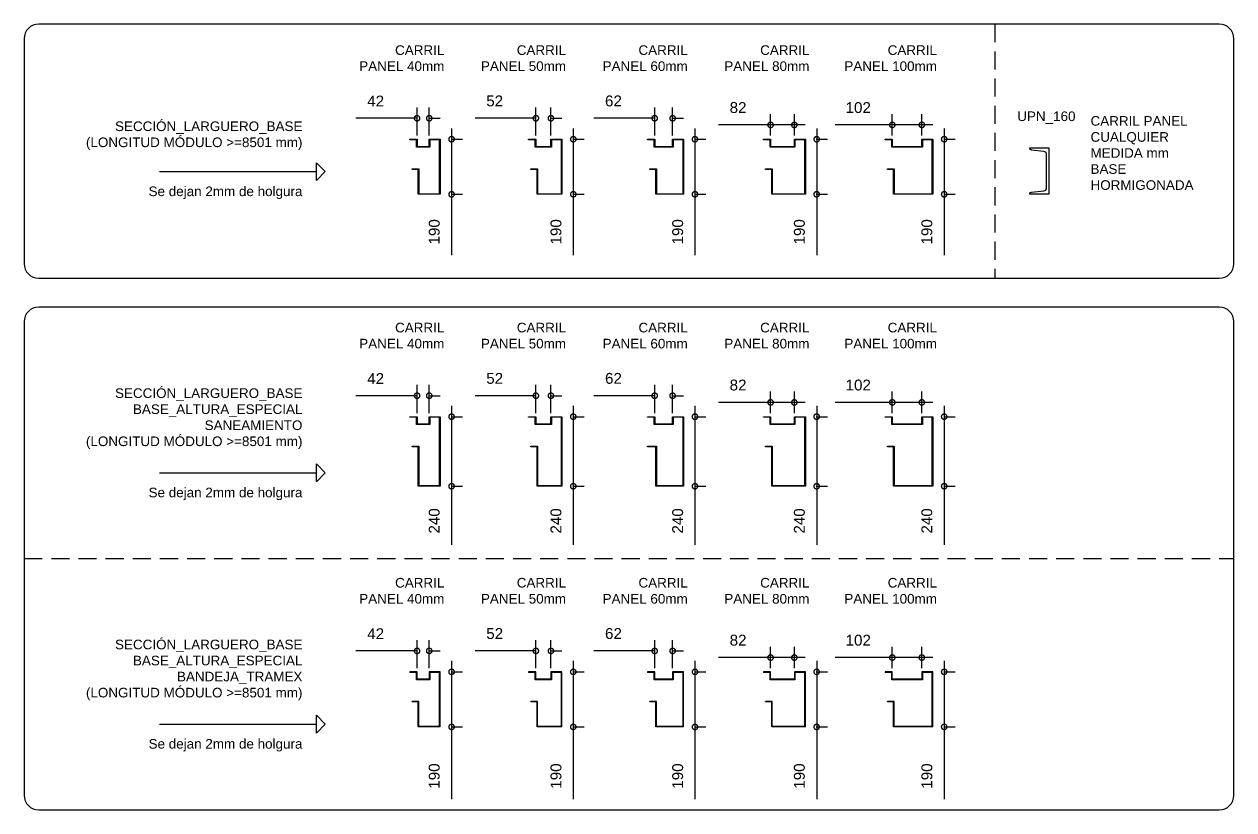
# Model space of a CAD drawing. Header units: millimetres. Extents: x 367645 to 474957, y -134457 to -104992.
# Drawn here: x 428289 to 432465, y -112646 to -109935 of the extents above; entities that cross this region are included whole.
import ezdxf

# ---------------------------------------------------------------- set-up
doc = ezdxf.new("R2010")
doc.units = ezdxf.units.MM
doc.header["$LTSCALE"] = 25
doc.header["$PDMODE"] = 35
doc.header["$PDSIZE"] = 5
doc.linetypes.add('TRAZOS2', pattern=[0.375, 0.25, -0.125])
doc.layers.add('CARRIL', color=3, linetype='Continuous')
doc.layers.add('PL-CER-DIB', color=3, linetype='Continuous')
doc.styles.add('ARIAL', font='arial.ttf')
doc.styles.add('ROMANS', font='romans.shx', dxfattribs={"width": 0.75})
doc.dimstyles.new('PMP-T-75', dxfattribs={"dimscale": 75, "dimtxt": 1.8, "dimasz": 1, "dimexe": 0.75, "dimexo": 1.8, "dimgap": 0.54, "dimtad": 1, "dimdec": 0, "dimzin": 0, "dimdsep": 46, "dimtxsty": 'ROMANS', "dimblk1": 'OBLIQUE', "dimblk2": 'OBLIQUE', "dimsah": 1, "dimcen": 1, "dimdle": 0.75, "dimadec": 0, "dimazin": 0, "dimtfac": 1, "dimtdec": 0, "dimtofl": 0, "dimtmove": 0, "dimatfit": 3, "dimldrblk": 'OBLIQUE', "dimfxl": 1, "dimtolj": 1, "dimtzin": 0, "dimarcsym": 0})

# ---------------------------------------------------------------- blocks, each defined once
blk = doc.blocks.new('_DotSmall')
at = {"color": 0, "linetype": 'ByBlock', "const_width": 0.5}
blk.add_lwpolyline([(-0.0625, 0, 1), (0.0625, 0, 1)], format="xyb", close=True, dxfattribs=at)
blk = doc.blocks.new('*D595')
at = {"color": 0, "lineweight": -2, "transparency": 16777216}
for p, q in [((3740.3, -437.6), (3740.3, -340.3)), ((3782.3, -437.6), (3782.3, -340.3)), ((3740.3, -377.8), (3529.5, -377.8)), ((3782.3, -377.8), (3819.8, -377.8))]:
    blk.add_line(p, q, dxfattribs=at)
at = {"layer": 'Defpoints', "color": 0, "transparency": 16777216}
for p in [(3740.3, -377.8), (3740.3, -475.1), (3782.3, -475.1)]:
    blk.add_point(p, dxfattribs=at)
at = {"color": 0, "lineweight": -2, "transparency": 16777216, "xscale": 37.5, "yscale": 37.5, "zscale": 37.5}
blk.add_blockref('_DotSmall', (3740.3, -377.8), dxfattribs=at)
at = {"color": 0, "lineweight": -2, "transparency": 16777216, "xscale": 37.5, "yscale": 37.5, "zscale": 37.5, "rotation": 180}
blk.add_blockref('_DotSmall', (3782.3, -377.8), dxfattribs=at)
at = {"color": 0, "transparency": 16777216, "insert": (3597.4, -318.5), "char_height": 37.5, "attachment_point": 5, "style": 'ARIAL'}
blk.add_mtext('\\A1;42', dxfattribs=at)
blk = doc.blocks.new('_OBLIQUE')
at = {"color": 0, "linetype": 'ByBlock'}
blk.add_line((-0.5, -0.5), (0.5, 0.5), dxfattribs=at)
blk = doc.blocks.new('*D596')
at = {"color": 0, "lineweight": -2, "transparency": 16777216}
for p, q in [((4150.5, -437.6), (4150.5, -340.3)), ((4202.5, -437.6), (4202.5, -340.3)), ((4150.5, -377.8), (3941.1, -377.8)), ((4202.5, -377.8), (4240, -377.8))]:
    blk.add_line(p, q, dxfattribs=at)
at = {"layer": 'Defpoints', "color": 0, "transparency": 16777216}
for p in [(4150.5, -377.8), (4150.5, -475.1), (4202.5, -475.1)]:
    blk.add_point(p, dxfattribs=at)
at = {"color": 0, "lineweight": -2, "transparency": 16777216, "xscale": 37.5, "yscale": 37.5, "zscale": 37.5}
blk.add_blockref('_DotSmall', (4150.5, -377.8), dxfattribs=at)
at = {"color": 0, "lineweight": -2, "transparency": 16777216, "xscale": 37.5, "yscale": 37.5, "zscale": 37.5, "rotation": 180}
blk.add_blockref('_DotSmall', (4202.5, -377.8), dxfattribs=at)
at = {"color": 0, "transparency": 16777216, "insert": (4008.3, -318.2), "char_height": 37.5, "attachment_point": 5, "style": 'ARIAL'}
blk.add_mtext('\\A1;52', dxfattribs=at)
blk = doc.blocks.new('*D597')
at = {"color": 0, "lineweight": -2, "transparency": 16777216}
for p, q in [((4560.6, -437.6), (4560.6, -340.3)), ((4622.6, -437.6), (4622.6, -340.3)), ((4560.6, -377.8), (4351, -377.8)), ((4622.6, -377.8), (4660.1, -377.8))]:
    blk.add_line(p, q, dxfattribs=at)
at = {"layer": 'Defpoints', "color": 0, "transparency": 16777216}
for p in [(4560.6, -377.8), (4560.6, -475.1), (4622.6, -475.1)]:
    blk.add_point(p, dxfattribs=at)
at = {"color": 0, "lineweight": -2, "transparency": 16777216, "xscale": 37.5, "yscale": 37.5, "zscale": 37.5}
blk.add_blockref('_DotSmall', (4560.6, -377.8), dxfattribs=at)
at = {"color": 0, "lineweight": -2, "transparency": 16777216, "xscale": 37.5, "yscale": 37.5, "zscale": 37.5, "rotation": 180}
blk.add_blockref('_DotSmall', (4622.6, -377.8), dxfattribs=at)
at = {"color": 0, "transparency": 16777216, "insert": (4418.3, -318.2), "char_height": 37.5, "attachment_point": 5, "style": 'ARIAL'}
blk.add_mtext('\\A1;62', dxfattribs=at)
blk = doc.blocks.new('*D598')
at = {"color": 0, "lineweight": -2, "transparency": 16777216}
for p, q in [((4960.7, -437.6), (4960.7, -363.3)), ((5042.7, -437.6), (5042.7, -363.3)), ((4960.7, -400.8), (4781.3, -400.8)), ((5080.2, -400.8), (4960.7, -400.8))]:
    blk.add_line(p, q, dxfattribs=at)
at = {"layer": 'Defpoints', "color": 0, "transparency": 16777216}
for p in [(4960.7, -400.8), (4960.7, -475.1), (5042.7, -475.1)]:
    blk.add_point(p, dxfattribs=at)
at = {"color": 0, "lineweight": -2, "transparency": 16777216, "xscale": 37.5, "yscale": 37.5, "zscale": 37.5, "rotation": 180}
blk.add_blockref('_DotSmall', (4960.7, -400.8), dxfattribs=at)
at = {"color": 0, "lineweight": -2, "transparency": 16777216, "xscale": 37.5, "yscale": 37.5, "zscale": 37.5}
blk.add_blockref('_DotSmall', (5042.7, -400.8), dxfattribs=at)
at = {"color": 0, "transparency": 16777216, "insert": (4848.5, -341.2), "char_height": 37.5, "attachment_point": 5, "style": 'ARIAL'}
blk.add_mtext('\\A1;82', dxfattribs=at)
blk = doc.blocks.new('*D599')
at = {"color": 0, "lineweight": -2, "transparency": 16777216}
for p, q in [((5380.8, -437.6), (5380.8, -363.3)), ((5482.8, -437.6), (5482.8, -363.3)), ((5380.8, -400.8), (5183.4, -400.8)), ((5520.3, -400.8), (5380.8, -400.8))]:
    blk.add_line(p, q, dxfattribs=at)
at = {"layer": 'Defpoints', "color": 0, "transparency": 16777216}
for p in [(5380.8, -400.8), (5380.8, -475.1), (5482.8, -475.1)]:
    blk.add_point(p, dxfattribs=at)
at = {"color": 0, "lineweight": -2, "transparency": 16777216, "xscale": 37.5, "yscale": 37.5, "zscale": 37.5, "rotation": 180}
blk.add_blockref('_DotSmall', (5380.8, -400.8), dxfattribs=at)
at = {"color": 0, "lineweight": -2, "transparency": 16777216, "xscale": 37.5, "yscale": 37.5, "zscale": 37.5}
blk.add_blockref('_DotSmall', (5482.8, -400.8), dxfattribs=at)
at = {"color": 0, "transparency": 16777216, "insert": (5263.3, -341.2), "char_height": 37.5, "attachment_point": 5, "style": 'ARIAL'}
blk.add_mtext('\\A1;102', dxfattribs=at)
blk = doc.blocks.new('*D600')
at = {"color": 0, "lineweight": -2, "transparency": 16777216}
for p, q in [((5560, -412.6), (5560, -640.1)), ((5558.3, -450.1), (5597.5, -450.1)), ((5558.3, -640.1), (5597.5, -640.1)), ((5560, -640.1), (5560, -849.9))]:
    blk.add_line(p, q, dxfattribs=at)
at = {"layer": 'Defpoints', "color": 0, "transparency": 16777216}
for p in [(5520.8, -450.1), (5520.8, -640.1), (5560, -640.1)]:
    blk.add_point(p, dxfattribs=at)
at = {"color": 0, "lineweight": -2, "transparency": 16777216, "xscale": 37.5, "yscale": 37.5, "zscale": 37.5}
for p, rotation in [((5560, -450.1), 90), ((5560, -640.1), 270)]:
    blk.add_blockref('_DotSmall', p, dxfattribs=dict(at, rotation=rotation))
at = {"color": 0, "transparency": 16777216, "insert": (5500.3, -769.8), "char_height": 37.5, "attachment_point": 5, "rotation": 90, "style": 'ARIAL'}
blk.add_mtext('\\A1;190', dxfattribs=at)
blk = doc.blocks.new('*D630')
at = {"color": 0, "lineweight": -2, "transparency": 16777216}
for p, q in [((5119.8, -412.6), (5119.8, -640.1)), ((5118.2, -450.1), (5157.3, -450.1)), ((5118.2, -640.1), (5157.3, -640.1)), ((5119.8, -640.1), (5119.8, -849.9))]:
    blk.add_line(p, q, dxfattribs=at)
at = {"layer": 'Defpoints', "color": 0, "transparency": 16777216}
for p in [(5080.7, -450.1), (5080.7, -640.1), (5119.8, -640.1)]:
    blk.add_point(p, dxfattribs=at)
at = {"color": 0, "lineweight": -2, "transparency": 16777216, "xscale": 37.5, "yscale": 37.5, "zscale": 37.5}
for p, rotation in [((5119.8, -450.1), 90), ((5119.8, -640.1), 270)]:
    blk.add_blockref('_DotSmall', p, dxfattribs=dict(at, rotation=rotation))
at = {"color": 0, "transparency": 16777216, "insert": (5060.2, -769.8), "char_height": 37.5, "attachment_point": 5, "rotation": 90, "style": 'ARIAL'}
blk.add_mtext('\\A1;190', dxfattribs=at)
blk = doc.blocks.new('*D631')
at = {"color": 0, "lineweight": -2, "transparency": 16777216}
for p, q in [((4699.7, -412.6), (4699.7, -640.1)), ((4698.1, -450.1), (4737.2, -450.1)), ((4698.1, -640.1), (4737.2, -640.1)), ((4699.7, -640.1), (4699.7, -849.9))]:
    blk.add_line(p, q, dxfattribs=at)
at = {"layer": 'Defpoints', "color": 0, "transparency": 16777216}
for p in [(4660.6, -450.1), (4660.6, -640.1), (4699.7, -640.1)]:
    blk.add_point(p, dxfattribs=at)
at = {"color": 0, "lineweight": -2, "transparency": 16777216, "xscale": 37.5, "yscale": 37.5, "zscale": 37.5}
for p, rotation in [((4699.7, -450.1), 90), ((4699.7, -640.1), 270)]:
    blk.add_blockref('_DotSmall', p, dxfattribs=dict(at, rotation=rotation))
at = {"color": 0, "transparency": 16777216, "insert": (4640.1, -769.8), "char_height": 37.5, "attachment_point": 5, "rotation": 90, "style": 'ARIAL'}
blk.add_mtext('\\A1;190', dxfattribs=at)
blk = doc.blocks.new('*D632')
at = {"color": 0, "lineweight": -2, "transparency": 16777216}
for p, q in [((4279.6, -412.6), (4279.6, -640.1)), ((4278, -450.1), (4317.1, -450.1)), ((4278, -640.1), (4317.1, -640.1)), ((4279.6, -640.1), (4279.6, -849.9))]:
    blk.add_line(p, q, dxfattribs=at)
at = {"layer": 'Defpoints', "color": 0, "transparency": 16777216}
for p in [(4240.5, -450.1), (4240.5, -640.1), (4279.6, -640.1)]:
    blk.add_point(p, dxfattribs=at)
at = {"color": 0, "lineweight": -2, "transparency": 16777216, "xscale": 37.5, "yscale": 37.5, "zscale": 37.5}
for p, rotation in [((4279.6, -450.1), 90), ((4279.6, -640.1), 270)]:
    blk.add_blockref('_DotSmall', p, dxfattribs=dict(at, rotation=rotation))
at = {"color": 0, "transparency": 16777216, "insert": (4220, -769.8), "char_height": 37.5, "attachment_point": 5, "rotation": 90, "style": 'ARIAL'}
blk.add_mtext('\\A1;190', dxfattribs=at)
blk = doc.blocks.new('*D633')
at = {"color": 0, "lineweight": -2, "transparency": 16777216}
for p, q in [((3859.5, -412.6), (3859.5, -640.1)), ((3857.8, -450.1), (3897, -450.1)), ((3857.8, -640.1), (3897, -640.1)), ((3859.5, -640.1), (3859.5, -849.9))]:
    blk.add_line(p, q, dxfattribs=at)
at = {"layer": 'Defpoints', "color": 0, "transparency": 16777216}
for p in [(3820.3, -450.1), (3820.3, -640.1), (3859.5, -640.1)]:
    blk.add_point(p, dxfattribs=at)
at = {"color": 0, "lineweight": -2, "transparency": 16777216, "xscale": 37.5, "yscale": 37.5, "zscale": 37.5}
for p, rotation in [((3859.5, -450.1), 90), ((3859.5, -640.1), 270)]:
    blk.add_blockref('_DotSmall', p, dxfattribs=dict(at, rotation=rotation))
at = {"color": 0, "transparency": 16777216, "insert": (3799.8, -769.8), "char_height": 37.5, "attachment_point": 5, "rotation": 90, "style": 'ARIAL'}
blk.add_mtext('\\A1;190', dxfattribs=at)
blk = doc.blocks.new('*D583')
at = {"color": 0, "lineweight": -2, "transparency": 16777216}
for p, q in [((3740.3, -1335.2), (3529.5, -1335.2)), ((3740.3, -1395), (3740.3, -1297.7)), ((3782.3, -1395), (3782.3, -1297.7)), ((3782.3, -1335.2), (3819.8, -1335.2))]:
    blk.add_line(p, q, dxfattribs=at)
at = {"layer": 'Defpoints', "color": 0, "transparency": 16777216}
for p in [(3740.3, -1335.2), (3740.3, -1432.5), (3782.3, -1432.5)]:
    blk.add_point(p, dxfattribs=at)
at = {"color": 0, "lineweight": -2, "transparency": 16777216, "xscale": 37.5, "yscale": 37.5, "zscale": 37.5}
blk.add_blockref('_DotSmall', (3740.3, -1335.2), dxfattribs=at)
at = {"color": 0, "lineweight": -2, "transparency": 16777216, "xscale": 37.5, "yscale": 37.5, "zscale": 37.5, "rotation": 180}
blk.add_blockref('_DotSmall', (3782.3, -1335.2), dxfattribs=at)
at = {"color": 0, "transparency": 16777216, "insert": (3597.4, -1275.9), "char_height": 37.5, "attachment_point": 5, "style": 'ARIAL'}
blk.add_mtext('\\A1;42', dxfattribs=at)
blk = doc.blocks.new('*D584')
at = {"color": 0, "lineweight": -2, "transparency": 16777216}
for p, q in [((4150.5, -1335.2), (3941.1, -1335.2)), ((4150.5, -1395), (4150.5, -1297.7)), ((4202.5, -1395), (4202.5, -1297.7)), ((4202.5, -1335.2), (4240, -1335.2))]:
    blk.add_line(p, q, dxfattribs=at)
at = {"layer": 'Defpoints', "color": 0, "transparency": 16777216}
for p in [(4150.5, -1335.2), (4150.5, -1432.5), (4202.5, -1432.5)]:
    blk.add_point(p, dxfattribs=at)
at = {"color": 0, "lineweight": -2, "transparency": 16777216, "xscale": 37.5, "yscale": 37.5, "zscale": 37.5}
blk.add_blockref('_DotSmall', (4150.5, -1335.2), dxfattribs=at)
at = {"color": 0, "lineweight": -2, "transparency": 16777216, "xscale": 37.5, "yscale": 37.5, "zscale": 37.5, "rotation": 180}
blk.add_blockref('_DotSmall', (4202.5, -1335.2), dxfattribs=at)
at = {"color": 0, "transparency": 16777216, "insert": (4008.3, -1275.6), "char_height": 37.5, "attachment_point": 5, "style": 'ARIAL'}
blk.add_mtext('\\A1;52', dxfattribs=at)
blk = doc.blocks.new('*D585')
at = {"color": 0, "lineweight": -2, "transparency": 16777216}
for p, q in [((4560.6, -1335.2), (4351, -1335.2)), ((4560.6, -1395), (4560.6, -1297.7)), ((4622.6, -1395), (4622.6, -1297.7)), ((4622.6, -1335.2), (4660.1, -1335.2))]:
    blk.add_line(p, q, dxfattribs=at)
at = {"layer": 'Defpoints', "color": 0, "transparency": 16777216}
for p in [(4560.6, -1335.2), (4560.6, -1432.5), (4622.6, -1432.5)]:
    blk.add_point(p, dxfattribs=at)
at = {"color": 0, "lineweight": -2, "transparency": 16777216, "xscale": 37.5, "yscale": 37.5, "zscale": 37.5}
blk.add_blockref('_DotSmall', (4560.6, -1335.2), dxfattribs=at)
at = {"color": 0, "lineweight": -2, "transparency": 16777216, "xscale": 37.5, "yscale": 37.5, "zscale": 37.5, "rotation": 180}
blk.add_blockref('_DotSmall', (4622.6, -1335.2), dxfattribs=at)
at = {"color": 0, "transparency": 16777216, "insert": (4418.3, -1275.6), "char_height": 37.5, "attachment_point": 5, "style": 'ARIAL'}
blk.add_mtext('\\A1;62', dxfattribs=at)
blk = doc.blocks.new('*D586')
at = {"color": 0, "lineweight": -2, "transparency": 16777216}
for p, q in [((4960.7, -1395), (4960.7, -1320.7)), ((5042.7, -1395), (5042.7, -1320.7)), ((4960.7, -1358.2), (4781.3, -1358.2)), ((5080.2, -1358.2), (4960.7, -1358.2))]:
    blk.add_line(p, q, dxfattribs=at)
at = {"layer": 'Defpoints', "color": 0, "transparency": 16777216}
for p in [(4960.7, -1358.2), (4960.7, -1432.5), (5042.7, -1432.5)]:
    blk.add_point(p, dxfattribs=at)
at = {"color": 0, "lineweight": -2, "transparency": 16777216, "xscale": 37.5, "yscale": 37.5, "zscale": 37.5, "rotation": 180}
blk.add_blockref('_DotSmall', (4960.7, -1358.2), dxfattribs=at)
at = {"color": 0, "lineweight": -2, "transparency": 16777216, "xscale": 37.5, "yscale": 37.5, "zscale": 37.5}
blk.add_blockref('_DotSmall', (5042.7, -1358.2), dxfattribs=at)
at = {"color": 0, "transparency": 16777216, "insert": (4848.5, -1298.6), "char_height": 37.5, "attachment_point": 5, "style": 'ARIAL'}
blk.add_mtext('\\A1;82', dxfattribs=at)
blk = doc.blocks.new('*D587')
at = {"color": 0, "lineweight": -2, "transparency": 16777216}
for p, q in [((5380.8, -1395), (5380.8, -1320.7)), ((5482.8, -1395), (5482.8, -1320.7)), ((5380.8, -1358.2), (5183.4, -1358.2)), ((5520.3, -1358.2), (5380.8, -1358.2))]:
    blk.add_line(p, q, dxfattribs=at)
at = {"layer": 'Defpoints', "color": 0, "transparency": 16777216}
for p in [(5380.8, -1358.2), (5380.8, -1432.5), (5482.8, -1432.5)]:
    blk.add_point(p, dxfattribs=at)
at = {"color": 0, "lineweight": -2, "transparency": 16777216, "xscale": 37.5, "yscale": 37.5, "zscale": 37.5, "rotation": 180}
blk.add_blockref('_DotSmall', (5380.8, -1358.2), dxfattribs=at)
at = {"color": 0, "lineweight": -2, "transparency": 16777216, "xscale": 37.5, "yscale": 37.5, "zscale": 37.5}
blk.add_blockref('_DotSmall', (5482.8, -1358.2), dxfattribs=at)
at = {"color": 0, "transparency": 16777216, "insert": (5263.3, -1298.6), "char_height": 37.5, "attachment_point": 5, "style": 'ARIAL'}
blk.add_mtext('\\A1;102', dxfattribs=at)
blk = doc.blocks.new('*D588')
at = {"color": 0, "lineweight": -2, "transparency": 16777216}
for p, q in [((5560, -1370), (5560, -1647.5)), ((5558.3, -1407.5), (5597.5, -1407.5)), ((5558.3, -1647.5), (5597.5, -1647.5)), ((5560, -1647.5), (5560, -1849.4))]:
    blk.add_line(p, q, dxfattribs=at)
at = {"layer": 'Defpoints', "color": 0, "transparency": 16777216}
for p in [(5520.8, -1407.5), (5520.8, -1647.5), (5560, -1647.5)]:
    blk.add_point(p, dxfattribs=at)
at = {"color": 0, "lineweight": -2, "transparency": 16777216, "xscale": 37.5, "yscale": 37.5, "zscale": 37.5}
for p, rotation in [((5560, -1407.5), 90), ((5560, -1647.5), 270)]:
    blk.add_blockref('_DotSmall', p, dxfattribs=dict(at, rotation=rotation))
at = {"color": 0, "transparency": 16777216, "insert": (5500.3, -1767.2), "char_height": 37.5, "attachment_point": 5, "rotation": 90, "style": 'ARIAL'}
blk.add_mtext('\\A1;240', dxfattribs=at)
blk = doc.blocks.new('*D589')
at = {"color": 0, "lineweight": -2, "transparency": 16777216}
for p, q in [((5119.8, -1370), (5119.8, -1647.5)), ((5118.2, -1407.5), (5157.3, -1407.5)), ((5118.2, -1647.5), (5157.3, -1647.5)), ((5119.8, -1647.5), (5119.8, -1849.4))]:
    blk.add_line(p, q, dxfattribs=at)
at = {"layer": 'Defpoints', "color": 0, "transparency": 16777216}
for p in [(5080.7, -1407.5), (5080.7, -1647.5), (5119.8, -1647.5)]:
    blk.add_point(p, dxfattribs=at)
at = {"color": 0, "lineweight": -2, "transparency": 16777216, "xscale": 37.5, "yscale": 37.5, "zscale": 37.5}
for p, rotation in [((5119.8, -1407.5), 90), ((5119.8, -1647.5), 270)]:
    blk.add_blockref('_DotSmall', p, dxfattribs=dict(at, rotation=rotation))
at = {"color": 0, "transparency": 16777216, "insert": (5060.2, -1767.2), "char_height": 37.5, "attachment_point": 5, "rotation": 90, "style": 'ARIAL'}
blk.add_mtext('\\A1;240', dxfattribs=at)
blk = doc.blocks.new('*D590')
at = {"color": 0, "lineweight": -2, "transparency": 16777216}
for p, q in [((4699.7, -1370), (4699.7, -1647.5)), ((4698.1, -1407.5), (4737.2, -1407.5)), ((4698.1, -1647.5), (4737.2, -1647.5)), ((4699.7, -1647.5), (4699.7, -1849.4))]:
    blk.add_line(p, q, dxfattribs=at)
at = {"layer": 'Defpoints', "color": 0, "transparency": 16777216}
for p in [(4660.6, -1407.5), (4660.6, -1647.5), (4699.7, -1647.5)]:
    blk.add_point(p, dxfattribs=at)
at = {"color": 0, "lineweight": -2, "transparency": 16777216, "xscale": 37.5, "yscale": 37.5, "zscale": 37.5}
for p, rotation in [((4699.7, -1407.5), 90), ((4699.7, -1647.5), 270)]:
    blk.add_blockref('_DotSmall', p, dxfattribs=dict(at, rotation=rotation))
at = {"color": 0, "transparency": 16777216, "insert": (4640.1, -1767.2), "char_height": 37.5, "attachment_point": 5, "rotation": 90, "style": 'ARIAL'}
blk.add_mtext('\\A1;240', dxfattribs=at)
blk = doc.blocks.new('*D591')
at = {"color": 0, "lineweight": -2, "transparency": 16777216}
for p, q in [((4279.6, -1370), (4279.6, -1647.5)), ((4278, -1407.5), (4317.1, -1407.5)), ((4278, -1647.5), (4317.1, -1647.5)), ((4279.6, -1647.5), (4279.6, -1849.4))]:
    blk.add_line(p, q, dxfattribs=at)
at = {"layer": 'Defpoints', "color": 0, "transparency": 16777216}
for p in [(4240.5, -1407.5), (4240.5, -1647.5), (4279.6, -1647.5)]:
    blk.add_point(p, dxfattribs=at)
at = {"color": 0, "lineweight": -2, "transparency": 16777216, "xscale": 37.5, "yscale": 37.5, "zscale": 37.5}
for p, rotation in [((4279.6, -1407.5), 90), ((4279.6, -1647.5), 270)]:
    blk.add_blockref('_DotSmall', p, dxfattribs=dict(at, rotation=rotation))
at = {"color": 0, "transparency": 16777216, "insert": (4220, -1767.2), "char_height": 37.5, "attachment_point": 5, "rotation": 90, "style": 'ARIAL'}
blk.add_mtext('\\A1;240', dxfattribs=at)
blk = doc.blocks.new('*D592')
at = {"color": 0, "lineweight": -2, "transparency": 16777216}
for p, q in [((3859.5, -1370), (3859.5, -1647.5)), ((3857.8, -1407.5), (3897, -1407.5)), ((3857.8, -1647.5), (3897, -1647.5)), ((3859.5, -1647.5), (3859.5, -1849.4))]:
    blk.add_line(p, q, dxfattribs=at)
at = {"layer": 'Defpoints', "color": 0, "transparency": 16777216}
for p in [(3820.3, -1407.5), (3820.3, -1647.5), (3859.5, -1647.5)]:
    blk.add_point(p, dxfattribs=at)
at = {"color": 0, "lineweight": -2, "transparency": 16777216, "xscale": 37.5, "yscale": 37.5, "zscale": 37.5}
for p, rotation in [((3859.5, -1407.5), 90), ((3859.5, -1647.5), 270)]:
    blk.add_blockref('_DotSmall', p, dxfattribs=dict(at, rotation=rotation))
at = {"color": 0, "transparency": 16777216, "insert": (3799.8, -1767.2), "char_height": 37.5, "attachment_point": 5, "rotation": 90, "style": 'ARIAL'}
blk.add_mtext('\\A1;240', dxfattribs=at)
blk = doc.blocks.new('*D614')
at = {"color": 0, "lineweight": -2, "transparency": 16777216}
for p, q in [((3740.3, -2275.5), (3740.3, -2178.2)), ((3782.3, -2275.5), (3782.3, -2178.2)), ((3740.3, -2215.7), (3529.5, -2215.7)), ((3782.3, -2215.7), (3819.8, -2215.7))]:
    blk.add_line(p, q, dxfattribs=at)
at = {"layer": 'Defpoints', "color": 0, "transparency": 16777216}
for p in [(3740.3, -2215.7), (3740.3, -2313), (3782.3, -2313)]:
    blk.add_point(p, dxfattribs=at)
at = {"color": 0, "lineweight": -2, "transparency": 16777216, "xscale": 37.5, "yscale": 37.5, "zscale": 37.5}
blk.add_blockref('_DotSmall', (3740.3, -2215.7), dxfattribs=at)
at = {"color": 0, "lineweight": -2, "transparency": 16777216, "xscale": 37.5, "yscale": 37.5, "zscale": 37.5, "rotation": 180}
blk.add_blockref('_DotSmall', (3782.3, -2215.7), dxfattribs=at)
at = {"color": 0, "transparency": 16777216, "insert": (3597.4, -2156.4), "char_height": 37.5, "attachment_point": 5, "style": 'ARIAL'}
blk.add_mtext('\\A1;42', dxfattribs=at)
blk = doc.blocks.new('*D615')
at = {"color": 0, "lineweight": -2, "transparency": 16777216}
for p, q in [((4150.5, -2275.5), (4150.5, -2178.2)), ((4202.5, -2275.5), (4202.5, -2178.2)), ((4150.5, -2215.7), (3941.1, -2215.7)), ((4202.5, -2215.7), (4240, -2215.7))]:
    blk.add_line(p, q, dxfattribs=at)
at = {"layer": 'Defpoints', "color": 0, "transparency": 16777216}
for p in [(4150.5, -2215.7), (4150.5, -2313), (4202.5, -2313)]:
    blk.add_point(p, dxfattribs=at)
at = {"color": 0, "lineweight": -2, "transparency": 16777216, "xscale": 37.5, "yscale": 37.5, "zscale": 37.5}
blk.add_blockref('_DotSmall', (4150.5, -2215.7), dxfattribs=at)
at = {"color": 0, "lineweight": -2, "transparency": 16777216, "xscale": 37.5, "yscale": 37.5, "zscale": 37.5, "rotation": 180}
blk.add_blockref('_DotSmall', (4202.5, -2215.7), dxfattribs=at)
at = {"color": 0, "transparency": 16777216, "insert": (4008.3, -2156), "char_height": 37.5, "attachment_point": 5, "style": 'ARIAL'}
blk.add_mtext('\\A1;52', dxfattribs=at)
blk = doc.blocks.new('*D616')
at = {"color": 0, "lineweight": -2, "transparency": 16777216}
for p, q in [((4560.6, -2275.5), (4560.6, -2178.2)), ((4622.6, -2275.5), (4622.6, -2178.2)), ((4560.6, -2215.7), (4351, -2215.7)), ((4622.6, -2215.7), (4660.1, -2215.7))]:
    blk.add_line(p, q, dxfattribs=at)
at = {"layer": 'Defpoints', "color": 0, "transparency": 16777216}
for p in [(4560.6, -2215.7), (4560.6, -2313), (4622.6, -2313)]:
    blk.add_point(p, dxfattribs=at)
at = {"color": 0, "lineweight": -2, "transparency": 16777216, "xscale": 37.5, "yscale": 37.5, "zscale": 37.5}
blk.add_blockref('_DotSmall', (4560.6, -2215.7), dxfattribs=at)
at = {"color": 0, "lineweight": -2, "transparency": 16777216, "xscale": 37.5, "yscale": 37.5, "zscale": 37.5, "rotation": 180}
blk.add_blockref('_DotSmall', (4622.6, -2215.7), dxfattribs=at)
at = {"color": 0, "transparency": 16777216, "insert": (4418.3, -2156), "char_height": 37.5, "attachment_point": 5, "style": 'ARIAL'}
blk.add_mtext('\\A1;62', dxfattribs=at)
blk = doc.blocks.new('*D617')
at = {"color": 0, "lineweight": -2, "transparency": 16777216}
for p, q in [((4960.7, -2275.5), (4960.7, -2201.2)), ((5042.7, -2275.5), (5042.7, -2201.2)), ((4960.7, -2238.7), (4781.3, -2238.7)), ((5080.2, -2238.7), (4960.7, -2238.7))]:
    blk.add_line(p, q, dxfattribs=at)
at = {"layer": 'Defpoints', "color": 0, "transparency": 16777216}
for p in [(4960.7, -2238.7), (4960.7, -2313), (5042.7, -2313)]:
    blk.add_point(p, dxfattribs=at)
at = {"color": 0, "lineweight": -2, "transparency": 16777216, "xscale": 37.5, "yscale": 37.5, "zscale": 37.5, "rotation": 180}
blk.add_blockref('_DotSmall', (4960.7, -2238.7), dxfattribs=at)
at = {"color": 0, "lineweight": -2, "transparency": 16777216, "xscale": 37.5, "yscale": 37.5, "zscale": 37.5}
blk.add_blockref('_DotSmall', (5042.7, -2238.7), dxfattribs=at)
at = {"color": 0, "transparency": 16777216, "insert": (4848.5, -2179), "char_height": 37.5, "attachment_point": 5, "style": 'ARIAL'}
blk.add_mtext('\\A1;82', dxfattribs=at)
blk = doc.blocks.new('*D618')
at = {"color": 0, "lineweight": -2, "transparency": 16777216}
for p, q in [((5380.8, -2275.5), (5380.8, -2201.2)), ((5482.8, -2275.5), (5482.8, -2201.2)), ((5380.8, -2238.7), (5183.4, -2238.7)), ((5520.3, -2238.7), (5380.8, -2238.7))]:
    blk.add_line(p, q, dxfattribs=at)
at = {"layer": 'Defpoints', "color": 0, "transparency": 16777216}
for p in [(5380.8, -2238.7), (5380.8, -2313), (5482.8, -2313)]:
    blk.add_point(p, dxfattribs=at)
at = {"color": 0, "lineweight": -2, "transparency": 16777216, "xscale": 37.5, "yscale": 37.5, "zscale": 37.5, "rotation": 180}
blk.add_blockref('_DotSmall', (5380.8, -2238.7), dxfattribs=at)
at = {"color": 0, "lineweight": -2, "transparency": 16777216, "xscale": 37.5, "yscale": 37.5, "zscale": 37.5}
blk.add_blockref('_DotSmall', (5482.8, -2238.7), dxfattribs=at)
at = {"color": 0, "transparency": 16777216, "insert": (5263.3, -2179), "char_height": 37.5, "attachment_point": 5, "style": 'ARIAL'}
blk.add_mtext('\\A1;102', dxfattribs=at)
blk = doc.blocks.new('*D619')
at = {"color": 0, "lineweight": -2, "transparency": 16777216}
for p, q in [((5560, -2250.5), (5560, -2478)), ((5558.3, -2288), (5597.5, -2288)), ((5558.3, -2478), (5597.5, -2478)), ((5560, -2478), (5560, -2727.7))]:
    blk.add_line(p, q, dxfattribs=at)
at = {"layer": 'Defpoints', "color": 0, "transparency": 16777216}
for p in [(5520.8, -2288), (5520.8, -2478), (5560, -2478)]:
    blk.add_point(p, dxfattribs=at)
at = {"color": 0, "lineweight": -2, "transparency": 16777216, "xscale": 37.5, "yscale": 37.5, "zscale": 37.5}
for p, rotation in [((5560, -2288), 90), ((5560, -2478), 270)]:
    blk.add_blockref('_DotSmall', p, dxfattribs=dict(at, rotation=rotation))
at = {"color": 0, "transparency": 16777216, "insert": (5500.3, -2647.6), "char_height": 37.5, "attachment_point": 5, "rotation": 90, "style": 'ARIAL'}
blk.add_mtext('\\A1;190', dxfattribs=at)
blk = doc.blocks.new('*D609')
at = {"color": 0, "lineweight": -2, "transparency": 16777216}
for p, q in [((5119.8, -2250.5), (5119.8, -2478)), ((5118.2, -2288), (5157.3, -2288)), ((5118.2, -2478), (5157.3, -2478)), ((5119.8, -2478), (5119.8, -2727.7))]:
    blk.add_line(p, q, dxfattribs=at)
at = {"layer": 'Defpoints', "color": 0, "transparency": 16777216}
for p in [(5080.7, -2288), (5080.7, -2478), (5119.8, -2478)]:
    blk.add_point(p, dxfattribs=at)
at = {"color": 0, "lineweight": -2, "transparency": 16777216, "xscale": 37.5, "yscale": 37.5, "zscale": 37.5}
for p, rotation in [((5119.8, -2288), 90), ((5119.8, -2478), 270)]:
    blk.add_blockref('_DotSmall', p, dxfattribs=dict(at, rotation=rotation))
at = {"color": 0, "transparency": 16777216, "insert": (5060.2, -2647.6), "char_height": 37.5, "attachment_point": 5, "rotation": 90, "style": 'ARIAL'}
blk.add_mtext('\\A1;190', dxfattribs=at)
blk = doc.blocks.new('*D610')
at = {"color": 0, "lineweight": -2, "transparency": 16777216}
for p, q in [((4699.7, -2250.5), (4699.7, -2478)), ((4698.1, -2288), (4737.2, -2288)), ((4698.1, -2478), (4737.2, -2478)), ((4699.7, -2478), (4699.7, -2727.7))]:
    blk.add_line(p, q, dxfattribs=at)
at = {"layer": 'Defpoints', "color": 0, "transparency": 16777216}
for p in [(4660.6, -2288), (4660.6, -2478), (4699.7, -2478)]:
    blk.add_point(p, dxfattribs=at)
at = {"color": 0, "lineweight": -2, "transparency": 16777216, "xscale": 37.5, "yscale": 37.5, "zscale": 37.5}
for p, rotation in [((4699.7, -2288), 90), ((4699.7, -2478), 270)]:
    blk.add_blockref('_DotSmall', p, dxfattribs=dict(at, rotation=rotation))
at = {"color": 0, "transparency": 16777216, "insert": (4640.1, -2647.6), "char_height": 37.5, "attachment_point": 5, "rotation": 90, "style": 'ARIAL'}
blk.add_mtext('\\A1;190', dxfattribs=at)
blk = doc.blocks.new('*D611')
at = {"color": 0, "lineweight": -2, "transparency": 16777216}
for p, q in [((4279.6, -2250.5), (4279.6, -2478)), ((4278, -2288), (4317.1, -2288)), ((4278, -2478), (4317.1, -2478)), ((4279.6, -2478), (4279.6, -2727.7))]:
    blk.add_line(p, q, dxfattribs=at)
at = {"layer": 'Defpoints', "color": 0, "transparency": 16777216}
for p in [(4240.5, -2288), (4240.5, -2478), (4279.6, -2478)]:
    blk.add_point(p, dxfattribs=at)
at = {"color": 0, "lineweight": -2, "transparency": 16777216, "xscale": 37.5, "yscale": 37.5, "zscale": 37.5}
for p, rotation in [((4279.6, -2288), 90), ((4279.6, -2478), 270)]:
    blk.add_blockref('_DotSmall', p, dxfattribs=dict(at, rotation=rotation))
at = {"color": 0, "transparency": 16777216, "insert": (4220, -2647.6), "char_height": 37.5, "attachment_point": 5, "rotation": 90, "style": 'ARIAL'}
blk.add_mtext('\\A1;190', dxfattribs=at)
blk = doc.blocks.new('*D612')
at = {"color": 0, "lineweight": -2, "transparency": 16777216}
for p, q in [((3859.5, -2250.5), (3859.5, -2478)), ((3857.8, -2288), (3897, -2288)), ((3857.8, -2478), (3897, -2478)), ((3859.5, -2478), (3859.5, -2727.7))]:
    blk.add_line(p, q, dxfattribs=at)
at = {"layer": 'Defpoints', "color": 0, "transparency": 16777216}
for p in [(3820.3, -2288), (3820.3, -2478), (3859.5, -2478)]:
    blk.add_point(p, dxfattribs=at)
at = {"color": 0, "lineweight": -2, "transparency": 16777216, "xscale": 37.5, "yscale": 37.5, "zscale": 37.5}
for p, rotation in [((3859.5, -2288), 90), ((3859.5, -2478), 270)]:
    blk.add_blockref('_DotSmall', p, dxfattribs=dict(at, rotation=rotation))
at = {"color": 0, "transparency": 16777216, "insert": (3799.8, -2647.6), "char_height": 37.5, "attachment_point": 5, "rotation": 90, "style": 'ARIAL'}
blk.add_mtext('\\A1;190', dxfattribs=at)
blk = doc.blocks.new('VARIACIONES SECCIÓN_LARGUERO_BASE')
at = {"linetype": 'TRAZOS2', "ltscale": 10, "transparency": 33554559}
for p, q in [((5734.4, -53.3), (5734.4, -929.6)), ((2384.1, -1896.8), (6559.8, -1896.8))]:
    blk.add_line(p, q, dxfattribs=at)
for points in [[(6509.8, -53.3), (2434.1, -53.3, 0.414214), (2384.1, -103.3), (2384.1, -879.6, 0.414214), (2434.1, -929.6), (6509.8, -929.6, 0.414214), (6559.8, -879.6), (6559.8, -103.3, 0.414214)], [(6509.8, -1029.6), (2434.1, -1029.6, 0.414214), (2384.1, -1079.6), (2384.1, -2714, 0.414214), (2434.1, -2764), (6509.8, -2764, 0.414214), (6559.8, -2714), (6559.8, -1079.6, 0.414214)]]:
    blk.add_lwpolyline(points, format="xyb", close=True)
at = {"layer": 'CARRIL'}
for p, q in [((3392.9, -562.1), (3392.9, -531.5)), ((3392.9, -531.5), (3423.6, -562.1)), ((2851.7, -562.1), (3392.9, -562.1)), ((3423.6, -562.1), (3392.9, -592.7)), ((3392.9, -592.7), (3392.9, -562.1)), ((3392.9, -1601.3), (3392.9, -1570.7)), ((3392.9, -1570.7), (3423.6, -1601.3)), ((2851.7, -1601.3), (3392.9, -1601.3)), ((3423.6, -1601.3), (3392.9, -1632)), ((3392.9, -1632), (3392.9, -1601.3)), ((3392.9, -2468.5), (3392.9, -2437.9)), ((3392.9, -2437.9), (3423.6, -2468.5)), ((2851.7, -2468.5), (3392.9, -2468.5)), ((3423.6, -2468.5), (3392.9, -2499.1)), ((3392.9, -2499.1), (3392.9, -2468.5))]:
    blk.add_line(p, q, dxfattribs=at)
at = {"layer": 'PL-CER-DIB'}
for p, q in [((3715.3, -2288), (3715.3, -2290)), ((4125.5, -2288), (4125.5, -2290)), ((4535.6, -2288), (4535.6, -2290)), ((4935.7, -2288), (4935.7, -2290)), ((5355.8, -2288), (5355.8, -2290)), ((3746.3, -2390), (3723.3, -2390)), ((3723.3, -2392), (3723.3, -2390)), ((3744.3, -2392), (3723.3, -2392)), ((3744.3, -2478), (3744.3, -2392)), ((3746.3, -2476), (3746.3, -2390)), ((4156.5, -2390), (4133.5, -2390)), ((4133.5, -2392), (4133.5, -2390)), ((4154.5, -2392), (4133.5, -2392)), ((4154.5, -2478), (4154.5, -2392)), ((4156.5, -2476), (4156.5, -2390)), ((4566.6, -2390), (4543.6, -2390)), ((4543.6, -2392), (4543.6, -2390)), ((4564.6, -2392), (4543.6, -2392)), ((4564.6, -2478), (4564.6, -2392)), ((4566.6, -2476), (4566.6, -2390)), ((4966.7, -2390), (4943.7, -2390)), ((4943.7, -2392), (4943.7, -2390)), ((4964.7, -2392), (4943.7, -2392)), ((4964.7, -2478), (4964.7, -2392)), ((4966.7, -2476), (4966.7, -2390)), ((5386.8, -2390), (5363.8, -2390)), ((5363.8, -2392), (5363.8, -2390)), ((5384.8, -2392), (5363.8, -2392)), ((5384.8, -2478), (5384.8, -2392)), ((5386.8, -2476), (5386.8, -2390)), ((3820.3, -2478), (3744.3, -2478)), ((3818.3, -2476), (3746.3, -2476)), ((4240.5, -2478), (4154.5, -2478)), ((4238.5, -2476), (4156.5, -2476)), ((4660.6, -2478), (4564.6, -2478)), ((4658.6, -2476), (4566.6, -2476)), ((5080.7, -2478), (4964.7, -2478)), ((5078.7, -2476), (4966.7, -2476)), ((5520.8, -2478), (5384.8, -2478)), ((5518.8, -2476), (5386.8, -2476))]:
    blk.add_line(p, q, dxfattribs=at)
for points in [[(3723.3, -554.1), (3723.3, -552.1), (3746.3, -552.1), (3746.3, -638.1), (3818.3, -638.1), (3818.3, -452.1), (3784.3, -452.1), (3784.3, -477.1), (3738.3, -477.1), (3738.3, -452.1), (3715.3, -452.1), (3715.3, -450.1), (3740.3, -450.1), (3740.3, -475.1), (3782.3, -475.1), (3782.3, -450.1), (3820.3, -450.1), (3820.3, -640.1), (3744.3, -640.1), (3744.3, -554.1)], [(4133.5, -554.1), (4133.5, -552.1), (4156.5, -552.1), (4156.5, -638.1), (4238.5, -638.1), (4238.5, -452.1), (4204.5, -452.1), (4204.5, -477.1), (4148.5, -477.1), (4148.5, -452.1), (4125.5, -452.1), (4125.5, -450.1), (4150.5, -450.1), (4150.5, -475.1), (4202.5, -475.1), (4202.5, -450.1), (4240.5, -450.1), (4240.5, -640.1), (4154.5, -640.1), (4154.5, -554.1)], [(4543.6, -554.1), (4543.6, -552.1), (4566.6, -552.1), (4566.6, -638.1), (4658.6, -638.1), (4658.6, -452.1), (4624.6, -452.1), (4624.6, -477.1), (4558.6, -477.1), (4558.6, -452.1), (4535.6, -452.1), (4535.6, -450.1), (4560.6, -450.1), (4560.6, -475.1), (4622.6, -475.1), (4622.6, -450.1), (4660.6, -450.1), (4660.6, -640.1), (4564.6, -640.1), (4564.6, -554.1)], [(4943.7, -554.1), (4943.7, -552.1), (4966.7, -552.1), (4966.7, -638.1), (5078.7, -638.1), (5078.7, -452.1), (5044.7, -452.1), (5044.7, -477.1), (4958.7, -477.1), (4958.7, -452.1), (4935.7, -452.1), (4935.7, -450.1), (4960.7, -450.1), (4960.7, -475.1), (5042.7, -475.1), (5042.7, -450.1), (5080.7, -450.1), (5080.7, -640.1), (4964.7, -640.1), (4964.7, -554.1)], [(5363.8, -554.1), (5363.8, -552.1), (5386.8, -552.1), (5386.8, -638.1), (5518.8, -638.1), (5518.8, -452.1), (5484.8, -452.1), (5484.8, -477.1), (5378.8, -477.1), (5378.8, -452.1), (5355.8, -452.1), (5355.8, -450.1), (5380.8, -450.1), (5380.8, -475.1), (5482.8, -475.1), (5482.8, -450.1), (5520.8, -450.1), (5520.8, -640.1), (5384.8, -640.1), (5384.8, -554.1)], [(3723.3, -1511.5), (3723.3, -1509.5), (3746.3, -1509.5), (3746.3, -1645.5), (3818.3, -1645.5), (3818.3, -1409.5), (3784.3, -1409.5), (3784.3, -1434.5), (3738.3, -1434.5), (3738.3, -1409.5), (3715.3, -1409.5), (3715.3, -1407.5), (3740.3, -1407.5), (3740.3, -1432.5), (3782.3, -1432.5), (3782.3, -1407.5), (3820.3, -1407.5), (3820.3, -1647.5), (3744.3, -1647.5), (3744.3, -1511.5)], [(4133.5, -1511.5), (4133.5, -1509.5), (4156.5, -1509.5), (4156.5, -1645.5), (4238.5, -1645.5), (4238.5, -1409.5), (4204.5, -1409.5), (4204.5, -1434.5), (4148.5, -1434.5), (4148.5, -1409.5), (4125.5, -1409.5), (4125.5, -1407.5), (4150.5, -1407.5), (4150.5, -1432.5), (4202.5, -1432.5), (4202.5, -1407.5), (4240.5, -1407.5), (4240.5, -1647.5), (4154.5, -1647.5), (4154.5, -1511.5)], [(4535.6, -1511.5), (4535.6, -1509.5), (4566.6, -1509.5), (4566.6, -1645.5), (4658.6, -1645.5), (4658.6, -1409.5), (4624.6, -1409.5), (4624.6, -1434.5), (4558.6, -1434.5), (4558.6, -1409.5), (4535.6, -1409.5), (4535.6, -1407.5), (4560.6, -1407.5), (4560.6, -1432.5), (4622.6, -1432.5), (4622.6, -1407.5), (4660.6, -1407.5), (4660.6, -1647.5), (4564.6, -1647.5), (4564.6, -1511.5)], [(4943.7, -1511.5), (4943.7, -1509.5), (4966.7, -1509.5), (4966.7, -1645.5), (5078.7, -1645.5), (5078.7, -1409.5), (5044.7, -1409.5), (5044.7, -1434.5), (4958.7, -1434.5), (4958.7, -1409.5), (4935.7, -1409.5), (4935.7, -1407.5), (4960.7, -1407.5), (4960.7, -1432.5), (5042.7, -1432.5), (5042.7, -1407.5), (5080.7, -1407.5), (5080.7, -1647.5), (4964.7, -1647.5), (4964.7, -1511.5)], [(5363.8, -1511.5), (5363.8, -1509.5), (5386.8, -1509.5), (5386.8, -1645.5), (5518.8, -1645.5), (5518.8, -1409.5), (5484.8, -1409.5), (5484.8, -1434.5), (5378.8, -1434.5), (5378.8, -1409.5), (5355.8, -1409.5), (5355.8, -1407.5), (5380.8, -1407.5), (5380.8, -1432.5), (5482.8, -1432.5), (5482.8, -1407.5), (5520.8, -1407.5), (5520.8, -1647.5), (5384.8, -1647.5), (5384.8, -1511.5)]]:
    blk.add_lwpolyline(points, close=True, dxfattribs=at)
blk.add_lwpolyline([(5913.7, -617.6), (5913.7, -502.6, 0.385357), (5904.2, -492.2), (5861.1, -487.9, -0.385357), (5856.2, -482.4), (5856.2, -480.1), (5921.2, -480.1), (5921.2, -640.1), (5856.2, -640.1), (5856.2, -637.8, -0.385357), (5861.1, -632.4), (5904.2, -628.1, 0.385357)], format="xyb", close=True, dxfattribs=at)
for points in [[(3820.3, -2478), (3820.3, -2288), (3782.3, -2288), (3782.3, -2313), (3740.3, -2313), (3740.3, -2288), (3715.3, -2288)], [(3818.3, -2476), (3818.3, -2290), (3784.3, -2290), (3784.3, -2315), (3738.3, -2315), (3738.3, -2290), (3715.3, -2290)], [(4240.5, -2478), (4240.5, -2288), (4202.5, -2288), (4202.5, -2313), (4150.5, -2313), (4150.5, -2288), (4125.5, -2288)], [(4238.5, -2476), (4238.5, -2290), (4204.5, -2290), (4204.5, -2315), (4148.5, -2315), (4148.5, -2290), (4125.5, -2290)], [(4660.6, -2478), (4660.6, -2288), (4622.6, -2288), (4622.6, -2313), (4560.6, -2313), (4560.6, -2288), (4535.6, -2288)], [(4658.6, -2476), (4658.6, -2290), (4624.6, -2290), (4624.6, -2315), (4558.6, -2315), (4558.6, -2290), (4535.6, -2290)], [(5080.7, -2478), (5080.7, -2288), (5042.7, -2288), (5042.7, -2313), (4960.7, -2313), (4960.7, -2288), (4935.7, -2288)], [(5078.7, -2476), (5078.7, -2290), (5044.7, -2290), (5044.7, -2315), (4958.7, -2315), (4958.7, -2290), (4935.7, -2290)], [(5520.8, -2478), (5520.8, -2288), (5482.8, -2288), (5482.8, -2313), (5380.8, -2313), (5380.8, -2288), (5355.8, -2288)], [(5518.8, -2476), (5518.8, -2290), (5484.8, -2290), (5484.8, -2315), (5378.8, -2315), (5378.8, -2290), (5355.8, -2290)]]:
    blk.add_lwpolyline(points, dxfattribs=at)
at = {"width": 1372.08, "style": 'ARIAL'}
for s, insert, char_height, attachment_point in [('UPN_160', (5812.3, -375.7), 33.2, 4), ('Se dejan 2mm de holgura', (3344.6, -634.9), 33.201, 6), ('Se dejan 2mm de holgura', (3344.6, -1674.1), 33.201, 6), ('Se dejan 2mm de holgura', (3344.6, -2541.3), 33.201, 6)]:
    blk.add_mtext(s, dxfattribs=dict(at, insert=insert, char_height=char_height, attachment_point=attachment_point))
at = {"layer": 'CARRIL', "width": 1372.08, "style": 'ARIAL'}
for s, insert, char_height, attachment_point in [('CARRIL \\PPANEL 40mm', (3834.5, -170.6), 33.2, 6), ('CARRIL \\PPANEL 50mm', (4254.6, -170.6), 33.2, 6), ('CARRIL \\PPANEL 60mm', (4674.7, -170.6), 33.2, 6), ('CARRIL \\PPANEL 80mm', (5094.8, -170.6), 33.2, 6), ('CARRIL \\PPANEL 100mm', (5535, -170.6), 33.201, 6), ('CARRIL PANEL \\PCUALQUIER \\PMEDIDA mm\\PBASE \\PHORMIGONADA', (6065.2, -497.9), 33.201, 4), ('SECCIÓN_LARGUERO_BASE \\P(LONGITUD MÓDULO >=8501 mm)', (3344.6, -438.1), 33.201, 6), ('CARRIL \\PPANEL 40mm', (3834.5, -1128), 33.2, 6), ('CARRIL \\PPANEL 50mm', (4254.6, -1128), 33.2, 6), ('CARRIL \\PPANEL 60mm', (4674.7, -1128), 33.2, 6), ('CARRIL \\PPANEL 80mm', (5094.8, -1128), 33.2, 6), ('CARRIL \\PPANEL 100mm', (5535, -1128), 33.201, 6), ('SECCIÓN_LARGUERO_BASE\\PBASE_ALTURA_ESPECIAL\\PSANEAMIENTO \\P(LONGITUD MÓDULO >=8501 mm)', (3344.6, -1414.4), 33.201, 6), ('CARRIL \\PPANEL 40mm', (3834.5, -2008.4), 33.2, 6), ('CARRIL \\PPANEL 50mm', (4254.6, -2008.4), 33.2, 6), ('CARRIL \\PPANEL 60mm', (4674.7, -2008.4), 33.2, 6), ('CARRIL \\PPANEL 80mm', (5094.8, -2008.4), 33.2, 6), ('CARRIL \\PPANEL 100mm', (5535, -2008.4), 33.201, 6), ('SECCIÓN_LARGUERO_BASE\\PBASE_ALTURA_ESPECIAL\\PBANDEJA_TRAMEX \\P(LONGITUD MÓDULO >=8501 mm)', (3344.6, -2281.6), 33.201, 6)]:
    blk.add_mtext(s, dxfattribs=dict(at, insert=insert, char_height=char_height, attachment_point=attachment_point))
for base, p1, p2, angle, picture, middle in [((3740.3, -377.8), (3782.3, -475.1), (3740.3, -475.1), 180, '*D595', (3597.4, -377.8)), ((4150.5, -377.8), (4202.5, -475.1), (4150.5, -475.1), 180, '*D596', (4008.3, -377.8)), ((4560.6, -377.8), (4622.6, -475.1), (4560.6, -475.1), 180, '*D597', (4418.3, -377.8)), ((4960.7, -400.8), (5042.7, -475.1), (4960.7, -475.1), 180, '*D598', (4848.5, -400.8)), ((5380.8, -400.8), (5482.8, -475.1), (5380.8, -475.1), 180, '*D599', (5263.3, -400.8)), ((3859.5, -640.1), (3820.3, -450.1), (3820.3, -640.1), 90, '*D633', (3859.5, -769.8)), ((4279.6, -640.1), (4240.5, -450.1), (4240.5, -640.1), 90, '*D632', (4279.6, -769.8)), ((4699.7, -640.1), (4660.6, -450.1), (4660.6, -640.1), 90, '*D631', (4699.7, -769.8)), ((5119.8, -640.1), (5080.7, -450.1), (5080.7, -640.1), 90, '*D630', (5119.8, -769.8)), ((5560, -640.1), (5520.8, -450.1), (5520.8, -640.1), 90, '*D600', (5560, -769.8)), ((3740.3, -1335.2), (3782.3, -1432.5), (3740.3, -1432.5), 180, '*D583', (3597.4, -1335.2)), ((4150.5, -1335.2), (4202.5, -1432.5), (4150.5, -1432.5), 180, '*D584', (4008.3, -1335.2)), ((4560.6, -1335.2), (4622.6, -1432.5), (4560.6, -1432.5), 180, '*D585', (4418.3, -1335.2)), ((4960.7, -1358.2), (5042.7, -1432.5), (4960.7, -1432.5), 180, '*D586', (4848.5, -1358.2)), ((5380.8, -1358.2), (5482.8, -1432.5), (5380.8, -1432.5), 180, '*D587', (5263.3, -1358.2)), ((3859.5, -1647.5), (3820.3, -1407.5), (3820.3, -1647.5), 90, '*D592', (3859.5, -1767.2)), ((4279.6, -1647.5), (4240.5, -1407.5), (4240.5, -1647.5), 90, '*D591', (4279.6, -1767.2)), ((4699.7, -1647.5), (4660.6, -1407.5), (4660.6, -1647.5), 90, '*D590', (4699.7, -1767.2)), ((5119.8, -1647.5), (5080.7, -1407.5), (5080.7, -1647.5), 90, '*D589', (5119.8, -1767.2)), ((5560, -1647.5), (5520.8, -1407.5), (5520.8, -1647.5), 90, '*D588', (5560, -1767.2)), ((3740.3, -2215.7), (3782.3, -2313), (3740.3, -2313), 180, '*D614', (3597.4, -2215.7)), ((4150.5, -2215.7), (4202.5, -2313), (4150.5, -2313), 180, '*D615', (4008.3, -2215.7)), ((4560.6, -2215.7), (4622.6, -2313), (4560.6, -2313), 180, '*D616', (4418.3, -2215.7)), ((4960.7, -2238.7), (5042.7, -2313), (4960.7, -2313), 180, '*D617', (4848.5, -2238.7)), ((5380.8, -2238.7), (5482.8, -2313), (5380.8, -2313), 180, '*D618', (5263.3, -2238.7)), ((3859.5, -2478), (3820.3, -2288), (3820.3, -2478), 90, '*D612', (3859.5, -2647.6)), ((4279.6, -2478), (4240.5, -2288), (4240.5, -2478), 90, '*D611', (4279.6, -2647.6)), ((4699.7, -2478), (4660.6, -2288), (4660.6, -2478), 90, '*D610', (4699.7, -2647.6)), ((5119.8, -2478), (5080.7, -2288), (5080.7, -2478), 90, '*D609', (5119.8, -2647.6)), ((5560, -2478), (5520.8, -2288), (5520.8, -2478), 90, '*D619', (5560, -2647.6))]:
    dim = blk.add_linear_dim(base=base, p1=p1, p2=p2, angle=angle, dimstyle='PMP-T-75', override={"dimtxt": 0.5, "dimasz": 0.5, "dimexe": 0.5, "dimexo": 0.5, "dimtxsty": 'ARIAL', "dimblk1": 'DotSmall', "dimblk2": 'DotSmall', "dimdle": 0.5})
    dim.commit()
    dim.dimension.update_dxf_attribs({"geometry": picture, "text_midpoint": middle, "dimtype": 128})

msp = doc.modelspace()

# ---------------------------------------------------------------- block references
msp.add_blockref('VARIACIONES SECCIÓN_LARGUERO_BASE', (425905.016, -109881.562))

doc.saveas('drawing.dxf')
